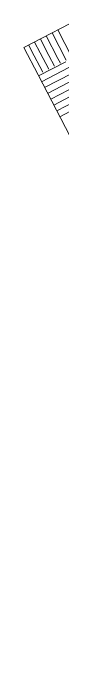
# Model space of a CAD drawing. Header units: metres. Extents: x 2740299.3 to 2740354.3, y 1267793.1 to 1267844.4.
# Drawn here: x 2740325.517 to 2740325.736, y 1267808.875 to 1267812.661 of the extents above; entities that cross this region are included whole.
import ezdxf

# ---------------------------------------------------------------- set-up
doc = ezdxf.new("R2010")
doc.units = ezdxf.units.M
doc.layers.add('grundriss', color=7, linetype='Continuous', true_color=0x000000)

msp = doc.modelspace()

# ---------------------------------------------------------------- linework, layer by layer
at = {"layer": 'grundriss', "color": 7, "linetype": 'Continuous', "lineweight": 18}
for p, q in [((2740325.8938, 1267812.6608), (2740325.5168, 1267812.4646)), ((2740325.5168, 1267812.4646), (2740325.5976, 1267812.3093)), ((2740325.5976, 1267812.3093), (2740329.3575, 1267805.0841))]:
    msp.add_line(p, q, dxfattribs=at)
at = {"layer": 'grundriss', "color": 18, "linetype": 'Continuous', "lineweight": 0, "true_color": 0x000000}
for p, q in [((2740325.7111, 1267812.5657), (2740325.7919, 1267812.4105)), ((2740325.6446, 1267812.5311), (2740325.7111, 1267812.4033)), ((2740325.6778, 1267812.5484), (2740325.7586, 1267812.3931)), ((2740325.5781, 1267812.4965), (2740325.6099, 1267812.4352)), ((2740325.6113, 1267812.5138), (2740325.6605, 1267812.4193)), ((2740325.5448, 1267812.4791), (2740325.5593, 1267812.4512)), ((2740325.5593, 1267812.4512), (2740325.6256, 1267812.3239)), ((2740325.6099, 1267812.4352), (2740325.6588, 1267812.3412)), ((2740325.6605, 1267812.4193), (2740325.6921, 1267812.3585)), ((2740325.6009, 1267812.303), (2740325.7561, 1267812.3838)), ((2740325.7111, 1267812.4033), (2740325.7254, 1267812.3758)), ((2740325.6182, 1267812.2697), (2740325.7735, 1267812.3505)), ((2740325.6355, 1267812.2364), (2740325.7908, 1267812.3172)), ((2740325.6528, 1267812.2032), (2740325.8081, 1267812.284)), ((2740325.6702, 1267812.1699), (2740325.8254, 1267812.2507)), ((2740325.6875, 1267812.1366), (2740325.8427, 1267812.2174)), ((2740325.7048, 1267812.1034), (2740325.86, 1267812.1842)), ((2740325.7221, 1267812.0701), (2740325.8773, 1267812.1509))]:
    msp.add_line(p, q, dxfattribs=at)

doc.saveas('drawing.dxf')
